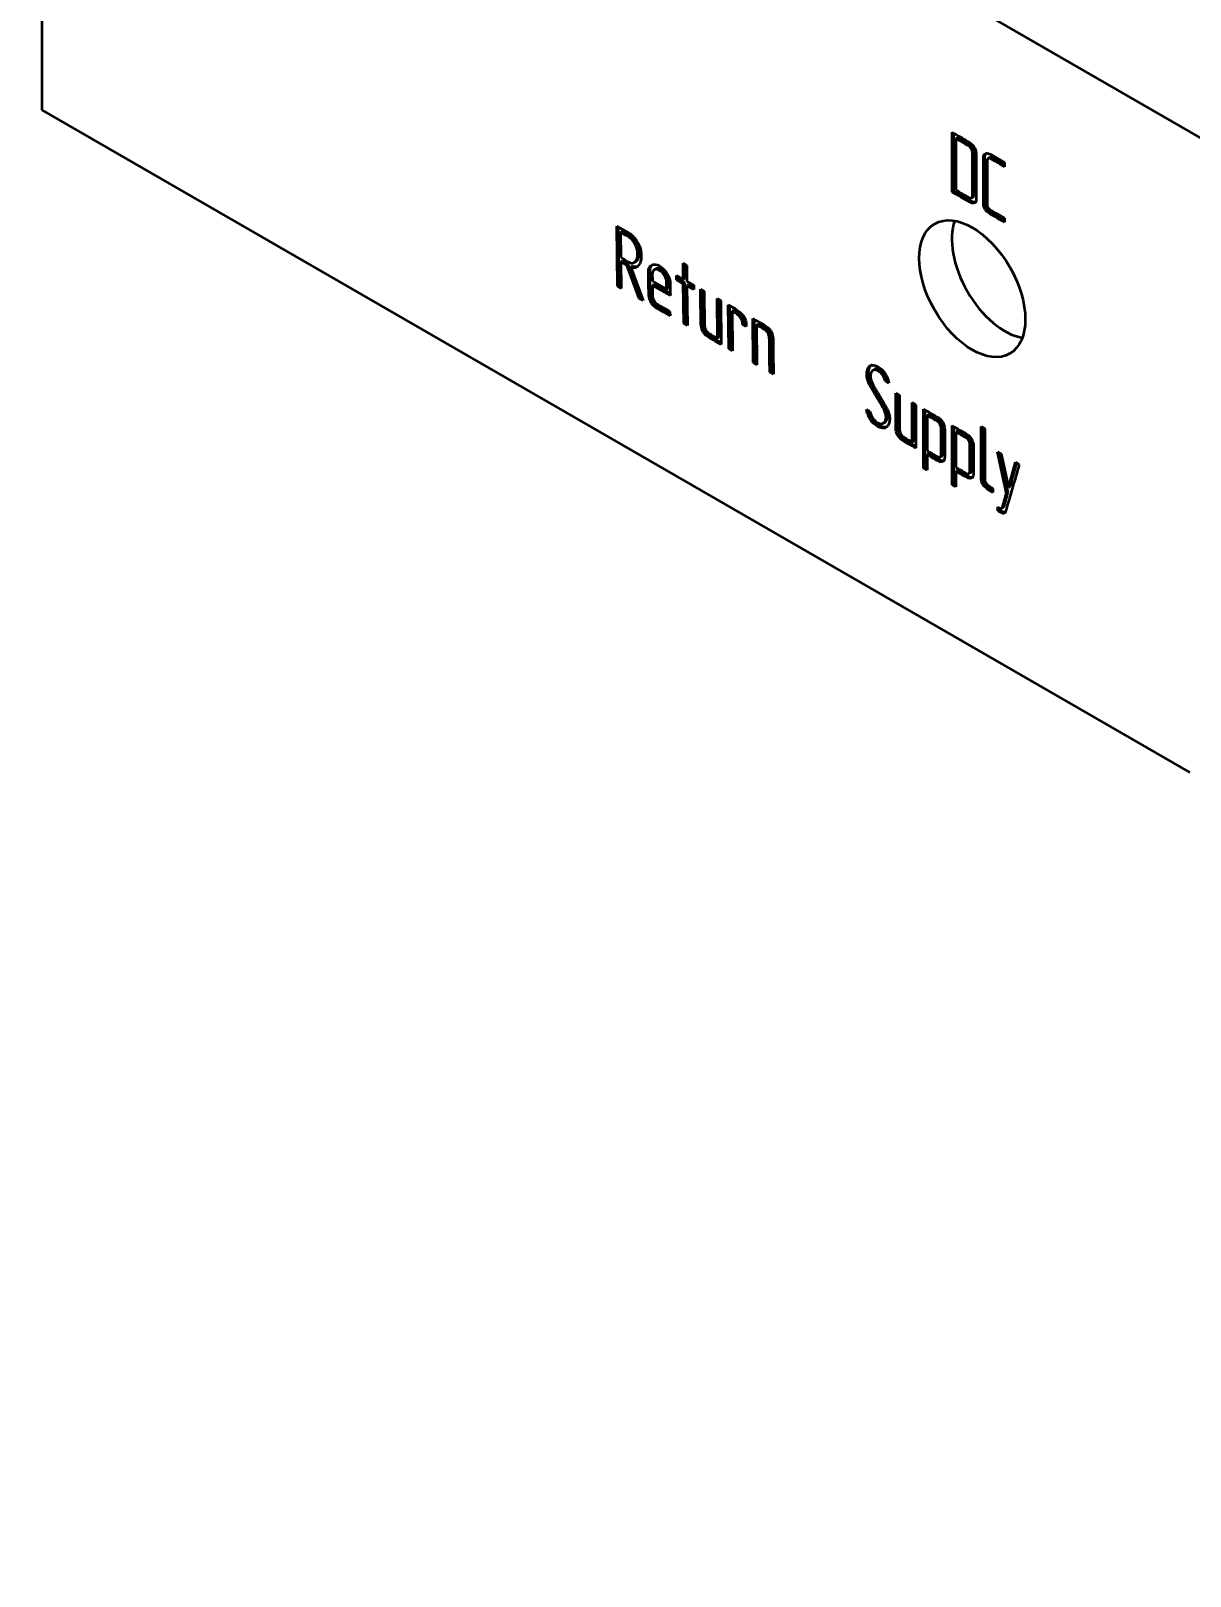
# Model space of a CAD drawing. Header units: millimetres. Extents: x 0 to 693, y -57 to 487.
# Drawn here: x 536.8 to 603.8, y 317.2 to 406.5 of the extents above; entities that cross this region are included whole.
import ezdxf
from ezdxf import colors
from ezdxf.entities.mleader import LeaderData, LeaderLine
from ezdxf.math import Vec2, Vec3

# ---------------------------------------------------------------- set-up
doc = ezdxf.new("R2010")
doc.units = ezdxf.units.MM
doc.header["$LTSCALE"] = 1.666667
for name, color, linetype in [('D107-50341B', 7, 'Continuous'), ('Default', 7, 'Continuous'), ('LOGO', 7, 'Continuous'), ('Template', 7, 'Continuous')]:
    doc.layers.add(name, color=color, linetype=linetype)

# ---------------------------------------------------------------- blocks, each defined once
blk = doc.blocks.new('SE5')
at = {"layer": 'D107-50341B', "color": 7, "linetype": 'Continuous', "lineweight": 35}
for p, q in [((537.463, 438.931), (537.463, 401.917)), ((633.629, 383.409), (537.463, 438.931)), ((603.79, 363.623), (537.463, 401.917)), ((590.052, 397.153), (590.052, 400.609)), ((590.146, 397.207), (590.146, 400.555)), ((590.359, 400.298), (590.265, 400.243)), ((590.265, 400.243), (590.265, 397.273)), ((592.226, 399.16), (592.108, 399.092)), ((593.073, 398.865), (593.073, 398.622)), ((590.146, 397.207), (590.052, 397.153)), ((591.158, 396.812), (591.276, 396.88)), ((593.073, 395.652), (593.073, 395.408)), ((570.72, 391.712), (570.679, 395.183)), ((570.814, 391.766), (570.775, 395.13)), ((570.987, 394.875), (570.893, 394.82)), ((570.893, 394.82), (570.91, 393.368)), ((571.007, 393.175), (570.913, 393.121)), ((571.243, 392.935), (570.913, 393.121)), ((570.913, 393.121), (570.93, 391.593)), ((571.338, 392.989), (571.007, 393.175)), ((571.338, 392.989), (571.243, 392.935)), ((571.96, 391.015), (571.243, 392.935)), ((572.054, 391.07), (571.338, 392.989)), ((571.58, 392.869), (571.486, 392.815)), ((571.665, 393.078), (571.782, 393.146)), ((574.509, 392.111), (574.498, 393.039)), ((574.498, 393.039), (574.709, 392.92)), ((574.603, 392.165), (574.594, 392.985)), ((574.709, 392.92), (574.72, 391.993)), ((571.486, 392.815), (572.198, 390.884)), ((572.727, 392.008), (573.551, 391.546)), ((572.941, 392.729), (572.823, 392.661)), ((573.645, 391.6), (573.641, 391.966)), ((574.128, 392.079), (574.125, 392.326)), ((574.125, 392.326), (574.509, 392.111)), ((574.222, 392.133), (574.128, 392.079)), ((574.512, 391.863), (574.128, 392.079)), ((574.222, 392.133), (574.221, 392.273)), ((574.606, 391.918), (574.222, 392.133)), ((574.603, 392.165), (574.509, 392.111)), ((574.72, 391.993), (575.12, 391.768)), ((570.814, 391.766), (570.72, 391.712)), ((570.93, 391.593), (570.72, 391.712)), ((570.929, 391.701), (570.814, 391.766)), ((572.824, 391.815), (572.73, 391.761)), ((573.766, 391.179), (572.73, 391.761)), ((573.765, 391.287), (572.824, 391.815)), ((573.551, 391.546), (573.546, 391.911)), ((573.645, 391.6), (573.551, 391.546)), ((574.606, 391.918), (574.512, 391.863)), ((574.539, 389.559), (574.512, 391.863)), ((574.633, 389.613), (574.606, 391.918)), ((574.817, 391.8), (574.722, 391.745)), ((575.123, 391.52), (574.722, 391.745)), ((574.722, 391.745), (574.749, 389.441)), ((575.121, 391.629), (574.817, 391.8)), ((575.12, 391.768), (575.123, 391.52)), ((575.504, 391.552), (575.716, 391.433)), ((572.054, 391.07), (571.96, 391.015)), ((572.198, 390.884), (571.96, 391.015)), ((572.149, 391.018), (572.054, 391.07)), ((573.745, 390.259), (573.748, 390.011)), ((576.466, 391.012), (576.679, 390.892)), ((576.493, 388.705), (576.466, 391.012)), ((576.587, 388.759), (576.561, 390.958)), ((576.679, 390.892), (576.709, 388.34)), ((577.141, 388.105), (577.111, 390.639)), ((577.235, 388.16), (577.207, 390.585)), ((577.421, 390.326), (577.327, 390.272)), ((577.327, 390.272), (577.354, 387.986)), ((574.633, 389.613), (574.539, 389.559)), ((574.749, 389.441), (574.539, 389.559)), ((574.748, 389.549), (574.633, 389.613)), ((578.03, 389.565), (577.936, 389.51)), ((578.146, 389.392), (577.936, 389.51)), ((578.145, 389.5), (578.03, 389.565)), ((578.144, 389.61), (578.146, 389.392)), ((578.552, 387.3), (578.522, 389.857)), ((578.647, 387.354), (578.618, 389.803)), ((578.832, 389.526), (578.738, 389.471)), ((578.738, 389.471), (578.765, 387.175)), ((576.587, 388.759), (576.493, 388.705)), ((579.507, 389.056), (579.412, 389.002)), ((577.235, 388.16), (577.141, 388.105)), ((577.354, 387.986), (577.141, 388.105)), ((577.353, 388.094), (577.235, 388.16)), ((578.647, 387.354), (578.552, 387.3)), ((578.765, 387.175), (578.552, 387.3)), ((578.764, 387.285), (578.647, 387.354)), ((579.602, 386.812), (579.508, 386.758)), ((579.72, 386.638), (579.508, 386.758)), ((579.719, 386.746), (579.602, 386.812)), ((585.572, 386.92), (585.454, 386.852)), ((586.261, 386.295), (586.167, 386.241)), ((586.378, 386.119), (586.167, 386.241)), ((586.355, 386.241), (586.261, 386.295)), ((586.346, 386.291), (586.378, 386.119)), ((586.785, 385.544), (586.994, 385.423)), ((587.741, 384.992), (587.953, 384.87)), ((587.741, 382.714), (587.741, 384.992)), ((587.836, 382.768), (587.836, 384.937)), ((587.953, 384.87), (587.953, 382.35)), ((585.143, 384.365), (585.088, 384.588)), ((585.088, 384.588), (585.291, 384.471)), ((585.238, 384.42), (585.143, 384.365)), ((585.238, 384.42), (585.214, 384.516)), ((588.383, 381.202), (588.383, 384.621)), ((588.477, 381.257), (588.477, 384.567)), ((588.691, 384.308), (588.597, 384.254)), ((588.597, 384.254), (588.597, 382.212)), ((586.065, 383.798), (586.183, 383.866)), ((589.498, 383.619), (589.404, 383.565)), ((589.404, 382.009), (589.404, 383.565)), ((589.498, 382.064), (589.498, 383.619)), ((590.045, 380.242), (590.045, 383.662)), ((590.139, 380.297), (590.139, 383.607)), ((590.353, 383.349), (590.259, 383.294)), ((590.259, 383.294), (590.259, 381.253)), ((591.714, 383.614), (591.926, 383.492)), ((587.836, 382.768), (587.741, 382.714)), ((591.16, 382.66), (591.066, 382.605)), ((591.066, 381.049), (591.066, 382.605)), ((591.16, 381.104), (591.16, 382.66)), ((593.176, 379.743), (592.657, 382.154)), ((592.657, 382.154), (592.868, 382.026)), ((588.477, 381.257), (588.383, 381.202)), ((588.592, 381.19), (588.477, 381.257)), ((588.686, 382.036), (588.592, 381.981)), ((588.592, 381.981), (588.592, 381.081)), ((589.335, 381.837), (589.453, 381.905)), ((593.271, 379.798), (592.779, 382.08)), ((592.868, 382.026), (593.294, 380.082)), ((593.294, 380.082), (593.705, 381.549)), ((593.388, 380.136), (593.773, 381.509)), ((593.705, 381.549), (593.924, 381.422)), ((588.592, 381.081), (588.383, 381.202)), ((590.351, 381.075), (590.257, 381.02)), ((590.257, 381.02), (590.257, 380.12)), ((590.997, 380.877), (591.115, 380.945)), ((590.139, 380.297), (590.045, 380.242)), ((590.257, 380.12), (590.045, 380.242)), ((590.257, 380.229), (590.139, 380.297)), ((592.399, 380.035), (592.399, 379.791)), ((593.271, 379.798), (593.176, 379.743)), ((593.388, 380.136), (593.294, 380.082)), ((592.687, 378.736), (592.687, 378.962)), ((592.781, 378.79), (592.687, 378.736)), ((592.781, 378.79), (592.781, 378.91)), ((592.889, 378.882), (593.006, 378.951))]:
    blk.add_line(p, q, dxfattribs=at)
blk.add_ellipse((591.203, 391.574), major_axis=(2.167, -3.753), ratio=0.57735, dxfattribs=at)
blk.add_ellipse((593.089, 392.663), major_axis=(2.167, -3.753), ratio=0.57735, start_param=3.591789, end_param=5.832989, dxfattribs=at)
for points, knots in [([(590.052, 400.609), (590.354, 400.435), (590.655, 400.261), (590.957, 400.087), (591.058, 400.028), (591.123, 399.983), (591.151, 399.951)], [0, 0, 0, 0, 0.821502, 0.821502, 0.821502, 1, 1, 1, 1]), ([(591.211, 396.924), (591.211, 397.758), (591.211, 398.591), (591.211, 399.425), (591.211, 399.604), (591.125, 399.744), (590.957, 399.844), (590.726, 399.981), (590.495, 400.11), (590.265, 400.243)], [0, 0, 0, 0, 0.665496, 0.665496, 0.665496, 0.787408, 0.787408, 0.787408, 1, 1, 1, 1]), ([(591.305, 396.979), (591.305, 397.812), (591.305, 398.646), (591.305, 399.479), (591.305, 399.658), (591.22, 399.798), (591.051, 399.898), (590.82, 400.035), (590.59, 400.165), (590.359, 400.298)], [0, 0, 0, 0, 0.665496, 0.665496, 0.665496, 0.787408, 0.787408, 0.787408, 1, 1, 1, 1]), ([(591.151, 399.951), (591.334, 399.789), (591.424, 399.598), (591.424, 399.374), (591.424, 398.481), (591.424, 397.588), (591.424, 396.695)], [0, 0, 0, 0, 0.176122, 0.176122, 0.176122, 1, 1, 1, 1]), ([(593.073, 395.408), (592.786, 395.574), (592.5, 395.74), (592.213, 395.905), (592.106, 395.967), (592.021, 396.048), (591.954, 396.151), (591.883, 396.259), (591.847, 396.378), (591.847, 396.498), (591.847, 397.375), (591.847, 398.252), (591.847, 399.129), (591.847, 399.268), (591.889, 399.351), (591.965, 399.382), (592.003, 399.397), (592.042, 399.399), (592.081, 399.395), (592.143, 399.389), (592.222, 399.356), (592.315, 399.303), (592.567, 399.157), (592.82, 399.011), (593.073, 398.865)], [0, 0, 0, 0, 0.167423, 0.167423, 0.167423, 0.221484, 0.221484, 0.221484, 0.275649, 0.275649, 0.275649, 0.719028, 0.719028, 0.719028, 0.779718, 0.779718, 0.779718, 0.806072, 0.806072, 0.806072, 0.852376, 0.852376, 0.852376, 1, 1, 1, 1]), ([(593.073, 395.517), (592.818, 395.665), (592.562, 395.812), (592.307, 395.96), (592.201, 396.021), (592.115, 396.103), (592.048, 396.205), (591.977, 396.314), (591.942, 396.433), (591.942, 396.553), (591.942, 397.43), (591.942, 398.307), (591.942, 399.184), (591.942, 399.31), (591.976, 399.39), (592.04, 399.427)], [0.0183427, 0.0183427, 0.0183427, 0.0183427, 0.1674232, 0.1674232, 0.1674232, 0.2214838, 0.2214838, 0.2214838, 0.2756494, 0.2756494, 0.2756494, 0.7190279, 0.7190279, 0.7190279, 0.7743018, 0.7743018, 0.7743018, 0.7743018]), ([(593.073, 398.622), (592.82, 398.768), (592.567, 398.914), (592.315, 399.06), (592.146, 399.157), (592.06, 399.113), (592.06, 398.934), (592.06, 398.101), (592.06, 397.268), (592.06, 396.434), (592.06, 396.303), (592.141, 396.19), (592.305, 396.095), (592.561, 395.947), (592.817, 395.799), (593.073, 395.652)], [0, 0, 0, 0, 0.171301, 0.171301, 0.171301, 0.260869, 0.260869, 0.260869, 0.749802, 0.749802, 0.749802, 0.826575, 0.826575, 0.826575, 1, 1, 1, 1]), ([(593.073, 398.731), (592.852, 398.859), (592.63, 398.986), (592.409, 399.114), (592.321, 399.165), (592.256, 399.177), (592.213, 399.153)], [0.0212851, 0.0212851, 0.0212851, 0.0212851, 0.171301, 0.171301, 0.171301, 0.2177869, 0.2177869, 0.2177869, 0.2177869]), ([(591.424, 396.695), (591.424, 396.593), (591.382, 396.534), (591.301, 396.517), (591.229, 396.501), (591.149, 396.52), (591.058, 396.572), (590.723, 396.765), (590.388, 396.959), (590.052, 397.153)], [0, 0, 0, 0, 0.169778, 0.169778, 0.169778, 0.339294, 0.339294, 0.339294, 1, 1, 1, 1]), ([(591.445, 396.59), (591.431, 396.582), (591.414, 396.575), (591.396, 396.571), (591.323, 396.556), (591.243, 396.574), (591.153, 396.626), (590.817, 396.82), (590.482, 397.013), (590.146, 397.207)], [0.1307067, 0.1307067, 0.1307067, 0.1307067, 0.1697784, 0.1697784, 0.1697784, 0.3392943, 0.3392943, 0.3392943, 1, 1, 1, 1]), ([(590.265, 397.273), (590.499, 397.138), (590.734, 397.002), (590.968, 396.867), (591.13, 396.773), (591.211, 396.793), (591.211, 396.924)], [0, 0, 0, 0, 0.675488, 0.675488, 0.675488, 1, 1, 1, 1]), ([(570.679, 395.183), (570.912, 395.052), (571.145, 394.922), (571.378, 394.791), (571.454, 394.748), (571.533, 394.685), (571.607, 394.609), (571.922, 394.285), (572.08, 393.894), (572.088, 393.219), (572.037, 393.042), (571.931, 392.918), (571.813, 392.78), (571.666, 392.743), (571.486, 392.815)], [0, 0, 0, 0, 0.230813, 0.230813, 0.230813, 0.308481, 0.308481, 0.308481, 0.64551, 0.64551, 0.815033, 0.815033, 0.815033, 1, 1, 1, 1]), ([(571.872, 393.562), (571.87, 393.783), (571.812, 393.994), (571.695, 394.196), (571.597, 394.364), (571.489, 394.482), (571.364, 394.555), (571.207, 394.647), (571.05, 394.732), (570.893, 394.82)], [0, 0, 0, 0, 0.375326, 0.375326, 0.375326, 0.65035, 0.65035, 0.65035, 1, 1, 1, 1]), ([(571.967, 393.617), (571.964, 393.837), (571.907, 394.048), (571.789, 394.25), (571.692, 394.419), (571.584, 394.537), (571.459, 394.61), (571.301, 394.701), (571.144, 394.786), (570.987, 394.875)], [0, 0, 0, 0, 0.375326, 0.375326, 0.375326, 0.65035, 0.65035, 0.65035, 1, 1, 1, 1]), ([(570.91, 393.368), (571.08, 393.272), (571.25, 393.177), (571.421, 393.081), (571.513, 393.029), (571.608, 393.035), (571.703, 393.101), (571.818, 393.181), (571.875, 393.334), (571.872, 393.562)], [0, 0, 0, 0, 0.373259, 0.373259, 0.373259, 0.616588, 0.616588, 0.616588, 1, 1, 1, 1]), ([(571.771, 393.139), (571.78, 393.144), (571.789, 393.15), (571.798, 393.156), (571.912, 393.235), (571.969, 393.388), (571.967, 393.617)], [0.5939767, 0.5939767, 0.5939767, 0.5939767, 0.6165877, 0.6165877, 0.6165877, 1, 1, 1, 1]), ([(573.748, 390.011), (573.494, 390.154), (573.24, 390.296), (572.987, 390.438), (572.806, 390.54), (572.676, 390.693), (572.595, 390.901), (572.545, 391.032), (572.516, 391.168), (572.515, 391.305), (572.51, 391.709), (572.505, 392.113), (572.501, 392.517), (572.498, 392.725), (572.559, 392.862), (572.68, 392.93), (572.802, 392.999), (572.95, 392.984), (573.13, 392.885), (573.304, 392.79), (573.45, 392.639), (573.572, 392.436), (573.693, 392.236), (573.756, 392.037), (573.759, 391.838), (573.761, 391.618), (573.764, 391.398), (573.766, 391.179)], [0, 0, 0, 0, 0.148663, 0.148663, 0.148663, 0.239716, 0.239716, 0.239716, 0.302799, 0.302799, 0.302799, 0.506567, 0.506567, 0.506567, 0.603301, 0.603301, 0.603301, 0.701076, 0.701076, 0.701076, 0.795903, 0.795903, 0.795903, 0.889328, 0.889328, 0.889328, 1, 1, 1, 1]), ([(573.747, 390.119), (573.525, 390.244), (573.303, 390.368), (573.081, 390.493), (572.901, 390.594), (572.77, 390.748), (572.69, 390.956), (572.639, 391.087), (572.611, 391.222), (572.609, 391.359), (572.604, 391.763), (572.6, 392.168), (572.595, 392.572), (572.592, 392.778), (572.652, 392.914), (572.772, 392.983)], [0.0186656, 0.0186656, 0.0186656, 0.0186656, 0.1486633, 0.1486633, 0.1486633, 0.2397164, 0.2397164, 0.2397164, 0.3027995, 0.3027995, 0.3027995, 0.5065667, 0.5065667, 0.5065667, 0.602723, 0.602723, 0.602723, 0.602723]), ([(573.546, 391.911), (573.545, 392.054), (573.506, 392.193), (573.436, 392.326), (573.364, 392.461), (573.263, 392.565), (573.036, 392.692), (572.946, 392.708), (572.871, 392.684), (572.77, 392.651), (572.721, 392.549), (572.723, 392.377), (572.724, 392.254), (572.726, 392.131), (572.727, 392.008)], [0, 0, 0, 0, 0.200146, 0.200146, 0.200146, 0.402784, 0.402784, 0.574835, 0.574835, 0.574835, 0.808131, 0.808131, 0.808131, 1, 1, 1, 1]), ([(573.641, 391.966), (573.639, 392.108), (573.601, 392.248), (573.53, 392.381), (573.459, 392.516), (573.357, 392.619), (573.13, 392.747), (573.041, 392.762), (572.965, 392.738), (572.951, 392.733), (572.939, 392.728), (572.927, 392.721)], [0, 0, 0, 0, 0.2001462, 0.2001462, 0.2001462, 0.4027842, 0.4027842, 0.5748354, 0.5748354, 0.5748354, 0.6068444, 0.6068444, 0.6068444, 0.6068444]), ([(572.73, 391.761), (572.732, 391.575), (572.734, 391.39), (572.737, 391.204), (572.74, 390.949), (572.852, 390.76), (573.074, 390.635), (573.298, 390.51), (573.521, 390.384), (573.745, 390.259)], [0, 0, 0, 0, 0.283871, 0.283871, 0.283871, 0.602306, 0.602306, 0.602306, 1, 1, 1, 1]), ([(576.709, 388.34), (576.487, 388.465), (576.265, 388.59), (576.042, 388.714), (575.702, 388.905), (575.532, 389.178), (575.527, 389.538), (575.519, 390.209), (575.512, 390.881), (575.504, 391.552)], [0, 0, 0, 0, 0.208957, 0.208957, 0.208957, 0.456566, 0.456566, 0.456566, 1, 1, 1, 1]), ([(576.707, 388.448), (576.517, 388.555), (576.327, 388.662), (576.137, 388.769), (575.797, 388.96), (575.626, 389.232), (575.622, 389.592), (575.614, 390.228), (575.607, 390.863), (575.599, 391.499)], [0.0299708, 0.0299708, 0.0299708, 0.0299708, 0.2089573, 0.2089573, 0.2089573, 0.4565659, 0.4565659, 0.4565659, 0.9708357, 0.9708357, 0.9708357, 0.9708357]), ([(575.716, 391.433), (575.724, 390.809), (575.731, 390.185), (575.738, 389.561), (575.741, 389.378), (575.765, 389.25), (575.814, 389.171), (575.867, 389.087), (575.938, 389.016), (576.028, 388.966), (576.183, 388.879), (576.338, 388.792), (576.493, 388.705)], [0, 0, 0, 0, 0.614002, 0.614002, 0.614002, 0.734709, 0.734709, 0.734709, 0.822769, 0.822769, 0.822769, 1, 1, 1, 1]), ([(577.111, 390.639), (577.219, 390.578), (577.326, 390.518), (577.433, 390.458), (577.685, 390.316), (577.868, 390.163), (577.985, 390.001), (578.065, 389.89), (578.117, 389.761), (578.144, 389.61)], [0, 0, 0, 0, 0.266535, 0.266535, 0.266535, 0.742068, 0.742068, 0.742068, 1, 1, 1, 1]), ([(577.936, 389.51), (577.932, 389.793), (577.79, 390.012), (577.508, 390.17), (577.447, 390.204), (577.387, 390.238), (577.327, 390.272)], [0, 0, 0, 0, 0.779879, 0.779879, 0.779879, 1, 1, 1, 1]), ([(578.03, 389.565), (578.027, 389.847), (577.884, 390.066), (577.602, 390.225), (577.542, 390.259), (577.482, 390.292), (577.421, 390.326)], [0, 0, 0, 0, 0.779879, 0.779879, 0.779879, 1, 1, 1, 1]), ([(578.522, 389.857), (578.743, 389.733), (578.963, 389.609), (579.184, 389.485), (579.522, 389.296), (579.693, 389.018), (579.697, 388.658), (579.705, 387.985), (579.713, 387.311), (579.72, 386.638)], [0, 0, 0, 0, 0.207452, 0.207452, 0.207452, 0.455097, 0.455097, 0.455097, 1, 1, 1, 1]), ([(579.412, 389.002), (579.363, 389.088), (579.291, 389.161), (579.196, 389.214), (579.044, 389.3), (578.891, 389.385), (578.738, 389.471)], [0, 0, 0, 0, 0.339691, 0.339691, 0.339691, 1, 1, 1, 1]), ([(579.507, 389.056), (579.457, 389.143), (579.385, 389.215), (579.29, 389.268), (579.138, 389.354), (578.985, 389.44), (578.832, 389.526)], [0, 0, 0, 0, 0.339691, 0.339691, 0.339691, 1, 1, 1, 1]), ([(579.508, 386.758), (579.5, 387.383), (579.493, 388.009), (579.486, 388.635), (579.484, 388.783), (579.459, 388.906), (579.412, 389.002)], [0, 0, 0, 0, 0.845268, 0.845268, 0.845268, 1, 1, 1, 1]), ([(579.602, 386.812), (579.595, 387.438), (579.587, 388.063), (579.58, 388.689), (579.578, 388.837), (579.554, 388.96), (579.507, 389.056)], [0, 0, 0, 0, 0.845268, 0.845268, 0.845268, 1, 1, 1, 1]), ([(585.291, 384.471), (585.35, 384.31), (585.396, 384.198), (585.426, 384.144), (585.496, 384.017), (585.592, 383.918), (585.863, 383.761), (585.985, 383.749), (586.178, 383.866), (586.224, 383.986), (586.224, 384.339), (586.13, 384.584), (585.939, 384.899), (585.76, 385.194), (585.583, 385.492), (585.406, 385.788), (585.213, 386.11), (585.114, 386.368), (585.114, 386.822), (585.164, 386.992), (585.268, 387.089), (585.38, 387.194), (585.541, 387.189), (586.049, 386.895), (586.247, 386.635), (586.346, 386.291)], [0, 0, 0, 0, 0.049094, 0.049094, 0.049094, 0.119784, 0.119784, 0.206479, 0.206479, 0.293174, 0.293174, 0.381183, 0.381183, 0.381183, 0.522062, 0.522062, 0.522062, 0.624272, 0.624272, 0.749047, 0.749047, 0.749047, 0.852381, 0.852381, 1, 1, 1, 1]), ([(586.17, 383.859), (586.172, 383.86), (586.174, 383.861), (586.272, 383.921), (586.318, 384.04), (586.318, 384.393), (586.224, 384.639), (586.033, 384.953), (585.854, 385.249), (585.678, 385.546), (585.5, 385.843), (585.307, 386.164), (585.208, 386.423), (585.208, 386.877), (585.258, 387.047), (585.362, 387.144), (585.378, 387.159), (585.396, 387.172), (585.414, 387.182)], [0.2046462, 0.2046462, 0.2046462, 0.2046462, 0.2064791, 0.2064791, 0.293174, 0.293174, 0.3811826, 0.3811826, 0.3811826, 0.5220619, 0.5220619, 0.5220619, 0.6242717, 0.6242717, 0.7490472, 0.7490472, 0.7490472, 0.7640479, 0.7640479, 0.7640479, 0.7640479]), ([(586.167, 386.241), (586.134, 386.488), (585.999, 386.68), (585.617, 386.901), (585.509, 386.905), (585.431, 386.833), (585.359, 386.767), (585.325, 386.644), (585.325, 386.326), (585.419, 386.094), (585.61, 385.774), (585.79, 385.473), (585.969, 385.172), (586.148, 384.871), (586.339, 384.551), (586.436, 384.288), (586.436, 384.079)], [0, 0, 0, 0, 0.181678, 0.181678, 0.287225, 0.287225, 0.287225, 0.441976, 0.441976, 0.577383, 0.577383, 0.577383, 0.80588, 0.80588, 0.80588, 1, 1, 1, 1]), ([(586.261, 386.295), (586.229, 386.542), (586.093, 386.735), (585.732, 386.943), (585.635, 386.956), (585.561, 386.914)], [0, 0, 0, 0, 0.1816782, 0.1816782, 0.2720601, 0.2720601, 0.2720601, 0.2720601]), ([(587.953, 382.35), (587.732, 382.478), (587.512, 382.605), (587.291, 382.733), (586.953, 382.928), (586.785, 383.2), (586.785, 383.556), (586.785, 384.218), (586.785, 384.881), (586.785, 385.544)], [0, 0, 0, 0, 0.208957, 0.208957, 0.208957, 0.456566, 0.456566, 0.456566, 1, 1, 1, 1]), ([(587.953, 382.459), (587.764, 382.568), (587.574, 382.678), (587.385, 382.787), (587.047, 382.982), (586.879, 383.254), (586.879, 383.61), (586.879, 384.237), (586.879, 384.863), (586.879, 385.49)], [0.0297531, 0.0297531, 0.0297531, 0.0297531, 0.2089573, 0.2089573, 0.2089573, 0.4565659, 0.4565659, 0.4565659, 0.9702469, 0.9702469, 0.9702469, 0.9702469]), ([(586.994, 385.423), (586.994, 384.807), (586.994, 384.191), (586.994, 383.576), (586.994, 383.395), (587.02, 383.266), (587.068, 383.188), (587.12, 383.104), (587.19, 383.033), (587.279, 382.981), (587.433, 382.892), (587.587, 382.803), (587.741, 382.714)], [0, 0, 0, 0, 0.613859, 0.613859, 0.613859, 0.734771, 0.734771, 0.734771, 0.822811, 0.822811, 0.822811, 1, 1, 1, 1]), ([(586.436, 384.079), (586.436, 383.821), (586.371, 383.649), (586.242, 383.566), (586.113, 383.483), (585.939, 383.502), (585.555, 383.724), (585.426, 383.844), (585.332, 383.988), (585.298, 384.04), (585.233, 384.168), (585.143, 384.365)], [0, 0, 0, 0, 0.312916, 0.312916, 0.312916, 0.619442, 0.619442, 0.840647, 0.840647, 0.840647, 1, 1, 1, 1]), ([(586.324, 383.613), (586.196, 383.539), (586.026, 383.561), (585.649, 383.779), (585.521, 383.898), (585.426, 384.043), (585.392, 384.095), (585.327, 384.222), (585.238, 384.42)], [0.3226887, 0.3226887, 0.3226887, 0.3226887, 0.6194424, 0.6194424, 0.8406468, 0.8406468, 0.8406468, 1, 1, 1, 1]), ([(588.383, 384.621), (588.677, 384.452), (588.971, 384.282), (589.266, 384.112), (589.353, 384.061), (589.431, 383.976), (589.5, 383.857), (589.577, 383.724), (589.615, 383.586), (589.615, 383.443), (589.615, 382.912), (589.615, 382.381), (589.615, 381.85)], [0, 0, 0, 0, 0.309005, 0.309005, 0.309005, 0.401209, 0.401209, 0.401209, 0.517092, 0.517092, 0.517092, 1, 1, 1, 1]), ([(589.404, 383.565), (589.381, 383.727), (589.309, 383.842), (589.188, 383.913), (588.991, 384.026), (588.794, 384.14), (588.597, 384.254)], [0, 0, 0, 0, 0.351926, 0.351926, 0.351926, 1, 1, 1, 1]), ([(589.498, 383.619), (589.475, 383.781), (589.404, 383.897), (589.282, 383.967), (589.085, 384.081), (588.888, 384.195), (588.691, 384.308)], [0, 0, 0, 0, 0.351926, 0.351926, 0.351926, 1, 1, 1, 1]), ([(590.045, 383.662), (590.339, 383.492), (590.634, 383.322), (590.928, 383.152), (591.015, 383.102), (591.094, 383.017), (591.162, 382.897), (591.24, 382.764), (591.277, 382.626), (591.277, 382.483), (591.277, 381.952), (591.277, 381.421), (591.277, 380.89)], [0, 0, 0, 0, 0.309005, 0.309005, 0.309005, 0.401209, 0.401209, 0.401209, 0.517092, 0.517092, 0.517092, 1, 1, 1, 1]), ([(591.066, 382.605), (591.045, 382.766), (590.972, 382.883), (590.85, 382.953), (590.653, 383.067), (590.456, 383.18), (590.259, 383.294)], [0, 0, 0, 0, 0.35236, 0.35236, 0.35236, 1, 1, 1, 1]), ([(591.16, 382.66), (591.14, 382.82), (591.066, 382.937), (590.944, 383.007), (590.747, 383.121), (590.55, 383.235), (590.353, 383.349)], [0, 0, 0, 0, 0.35236, 0.35236, 0.35236, 1, 1, 1, 1]), ([(592.399, 379.791), (592.098, 379.965), (591.903, 380.12), (591.813, 380.26), (591.75, 380.359), (591.714, 380.495), (591.714, 380.665), (591.714, 381.648), (591.714, 382.631), (591.714, 383.614)], [0, 0, 0, 0, 0.17388, 0.17388, 0.17388, 0.267636, 0.267636, 0.267636, 1, 1, 1, 1]), ([(592.399, 379.902), (592.151, 380.053), (591.987, 380.19), (591.907, 380.314), (591.844, 380.413), (591.809, 380.549), (591.809, 380.719), (591.809, 381.666), (591.809, 382.613), (591.809, 383.56)], [0.0188829, 0.0188829, 0.0188829, 0.0188829, 0.17388, 0.17388, 0.17388, 0.2676356, 0.2676356, 0.2676356, 0.9729679, 0.9729679, 0.9729679, 0.9729679]), ([(591.926, 383.492), (591.926, 382.51), (591.926, 381.527), (591.926, 380.545), (591.926, 380.439), (591.986, 380.33), (592.105, 380.227), (592.154, 380.184), (592.252, 380.12), (592.399, 380.035)], [0, 0, 0, 0, 0.81563, 0.81563, 0.81563, 0.905602, 0.905602, 0.905602, 1, 1, 1, 1]), ([(588.597, 382.212), (588.791, 382.1), (588.986, 381.988), (589.181, 381.875), (589.33, 381.789), (589.404, 381.834), (589.404, 382.009)], [0, 0, 0, 0, 0.614774, 0.614774, 0.614774, 1, 1, 1, 1]), ([(589.615, 381.85), (589.615, 381.802), (589.604, 381.766), (589.597, 381.736), (589.563, 381.584), (589.47, 381.535), (589.335, 381.576), (589.277, 381.594), (589.197, 381.632), (589.091, 381.693), (588.925, 381.789), (588.758, 381.885), (588.592, 381.981)], [0, 0, 0, 0, 0.087794, 0.087794, 0.087794, 0.405743, 0.405743, 0.405743, 0.601507, 0.601507, 0.601507, 1, 1, 1, 1]), ([(589.597, 381.638), (589.553, 381.612), (589.496, 381.61), (589.429, 381.631), (589.371, 381.648), (589.291, 381.687), (589.185, 381.748), (589.019, 381.844), (588.853, 381.94), (588.686, 382.036)], [0.2480487, 0.2480487, 0.2480487, 0.2480487, 0.4057432, 0.4057432, 0.4057432, 0.6015069, 0.6015069, 0.6015069, 1, 1, 1, 1]), ([(590.259, 381.253), (590.454, 381.14), (590.648, 381.028), (590.843, 380.915), (590.992, 380.829), (591.066, 380.874), (591.066, 381.049)], [0, 0, 0, 0, 0.614774, 0.614774, 0.614774, 1, 1, 1, 1]), ([(593.924, 381.422), (593.659, 380.517), (593.395, 379.611), (593.131, 378.705), (593.093, 378.576), (593.009, 378.55), (592.878, 378.626), (592.814, 378.662), (592.75, 378.699), (592.687, 378.736)], [0, 0, 0, 0, 0.841607, 0.841607, 0.841607, 0.943846, 0.943846, 0.943846, 1, 1, 1, 1]), ([(591.277, 380.89), (591.277, 380.842), (591.266, 380.807), (591.259, 380.776), (591.225, 380.625), (591.133, 380.576), (590.997, 380.617), (590.939, 380.634), (590.859, 380.673), (590.753, 380.734), (590.588, 380.829), (590.422, 380.925), (590.257, 381.02)], [0, 0, 0, 0, 0.087955, 0.087955, 0.087955, 0.40649, 0.40649, 0.40649, 0.602614, 0.602614, 0.602614, 1, 1, 1, 1]), ([(591.259, 380.678), (591.215, 380.653), (591.159, 380.651), (591.091, 380.671), (591.034, 380.689), (590.953, 380.727), (590.848, 380.788), (590.682, 380.884), (590.516, 380.979), (590.351, 381.075)], [0.2484812, 0.2484812, 0.2484812, 0.2484812, 0.4064897, 0.4064897, 0.4064897, 0.6026135, 0.6026135, 0.6026135, 1, 1, 1, 1]), ([(592.687, 378.962), (592.722, 378.941), (592.757, 378.921), (592.793, 378.9), (592.88, 378.85), (592.94, 378.887), (592.974, 379.016), (593.04, 379.26), (593.109, 379.501), (593.176, 379.743)], [0, 0, 0, 0, 0.091956, 0.091956, 0.091956, 0.34041, 0.34041, 0.34041, 1, 1, 1, 1]), ([(592.996, 378.944), (593.027, 378.963), (593.051, 379.005), (593.068, 379.07), (593.134, 379.315), (593.203, 379.555), (593.271, 379.798)], [0.2139473, 0.2139473, 0.2139473, 0.2139473, 0.3404097, 0.3404097, 0.3404097, 1, 1, 1, 1]), ([(593.157, 378.654), (593.112, 378.626), (593.05, 378.635), (592.972, 378.68), (592.908, 378.717), (592.845, 378.754), (592.781, 378.79)], [0.8827649, 0.8827649, 0.8827649, 0.8827649, 0.9438458, 0.9438458, 0.9438458, 1, 1, 1, 1])]:
    blk.add_open_spline(points, degree=3, knots=knots, dxfattribs=at)
for points in [[(591.264, 396.874), (591.292, 396.89), (591.305, 396.925), (591.305, 396.979)], [(571.913, 392.877), (571.818, 392.822), (571.707, 392.819), (571.58, 392.869)], [(589.441, 381.898), (589.479, 381.919), (589.498, 381.975), (589.498, 382.064)], [(591.103, 380.938), (591.141, 380.96), (591.16, 381.015), (591.16, 381.104)]]:
    blk.add_open_spline(points, degree=3, dxfattribs=at)
blk = doc.blocks.new('_DOT')
at = {"color": 0, "linetype": 'ByBlock', "lineweight": -2}
blk.add_line((-0.5, 0), (-1, 0), dxfattribs=at)
at = {"color": 0, "linetype": 'ByBlock', "const_width": 0.5}
blk.add_lwpolyline([(-0.25, 0, 1), (0.25, 0, 1)], format="xyb", close=True, dxfattribs=at)

msp = doc.modelspace()

# ---------------------------------------------------------------- block references
at = {"layer": 'Default'}
msp.add_blockref('SE5', (0, 0), dxfattribs=at)

# ---------------------------------------------------------------- leaders
at = {"layer": 'LOGO', "color": 7, "linetype": 'Continuous', "lineweight": 15}
ml = msp.add_multileader_mtext('Standard', dxfattribs=at)
ml.set_content('{\\pxsm0.9;\\fArial|b0||i0||c0|p34;\\W1.;CONFIDENTIAL\\P}', color=256)
ml.set_leader_properties()
ml.set_arrow_properties(name='DOT')
ml.build(insert=Vec2(0, 0))
ml.multileader.update_dxf_attribs({"leader_type": 0, "text_left_attachment_type": 4, "text_right_attachment_type": 4, "dogleg_length": 0})
ctx = ml.context
ctx.base_point, ctx.char_height, ctx.landing_gap_size = Vec3(629.934, 483.2372), 5, 1.75
ctx.left_attachment, ctx.right_attachment = 4, 4
notes = []
notes.append((ctx, [(0, (0, 0, 0), (0, 0), (1, 0), 1, [])]))
ctx.mtext.insert = Vec3(631.934, 485.7797)
at = {"layer": 'Template', "color": 7, "linetype": 'Continuous', "lineweight": 15}
ml = msp.add_multileader_mtext('Standard', dxfattribs=at)
ml.set_content('{\\pxsm0.9;\\fArial|b0||i0||c0|p34;\\W1.;F\\P}', color=256)
ml.set_leader_properties()
ml.set_arrow_properties(name='DOT')
ml.build(insert=Vec2(0, 0))
ml.multileader.update_dxf_attribs({"leader_type": 0, "dogleg_length": 0, "arrow_head_size": 2.9333})
ctx = ml.context
ctx.base_point, ctx.char_height, ctx.arrow_head_size, ctx.landing_gap_size = Vec3(546.442, 482.5), 3.666667, 2.9333, 1.2833
notes.append((ctx, [(0, (0, 0, 0), (0, 0), (1, 0), 1, [])]))
ctx.mtext.insert = Vec3(548.442, 484.3333)
for ctx, leaders in notes:
    for number, flags, end, landing, length, lines in leaders:
        leader = LeaderData()
        leader.index, (leader.has_last_leader_line, leader.has_dogleg_vector, leader.attachment_direction) = number, flags
        leader.last_leader_point, leader.dogleg_vector, leader.dogleg_length = Vec3(end), Vec3(landing), length
        for number, points, colour, breaks in lines:
            line = LeaderLine()
            line.index, line.vertices, line.color, line.breaks = number, Vec3.list(points), colors.encode_raw_color(colour), breaks
            leader.lines.append(line)
        ctx.leaders.append(leader)

doc.saveas('drawing.dxf')
